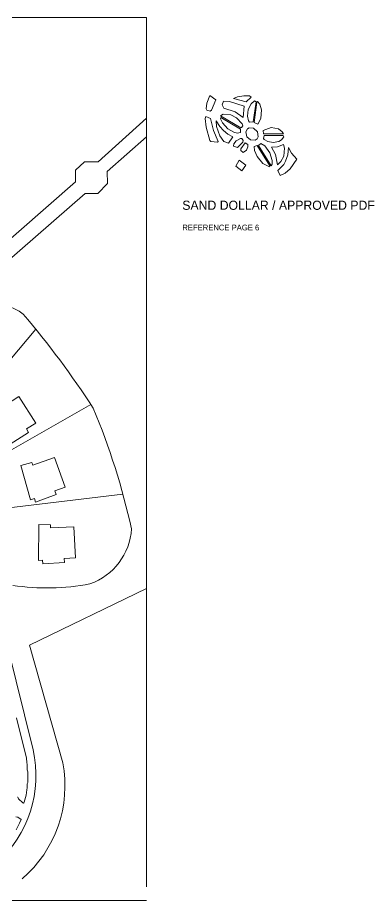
# Model space of a CAD drawing. Header units: inches. Extents: x 36 to 190, y -75 to 56.
# Drawn here: x 120.81 to 136.39, y -28.69 to 9.9 of the extents above; entities that cross this region are included whole.
import ezdxf

# ---------------------------------------------------------------- set-up
doc = ezdxf.new("R2010")
doc.units = ezdxf.units.IN
for name, color, linetype, lineweight in [('01_ORIGINAL_CAD', 7, 'Continuous', 20), ('03_ADDED_AREAS_SAME_COMPOSITION', 7, 'Continuous', 15), ('05_REFERENCE_ICON', 7, 'Continuous', 15), ('06_LABEL', 7, 'Continuous', 15)]:
    doc.layers.add(name, color=color, linetype=linetype, lineweight=lineweight)

# ---------------------------------------------------------------- blocks, each defined once
blk = doc.blocks.new('05_SAND_DOLLAR')
at = {"layer": '01_ORIGINAL_CAD'}
for p, q in [((36.248, 55.9), (71.442, 55.9)), ((71.442, 55.9), (71.442, 17.906)), ((71.442, 17.312), (36.248, 17.312))]:
    blk.add_line(p, q, dxfattribs=at)
for points in [[(63.257, 44.272), (68.329, 48.719), (68.329, 49.231), (68.73, 49.6), (69.33, 49.6), (71.442, 51.512), (71.442, 50.696), (69.711, 49.177), (69.725, 48.651), (69.304, 48.218), (68.761, 48.218), (63.72, 43.82), (63.817, 43.397)], [(66.604, 42.276), (62.941, 37.945)], [(69.006, 38.995), (64.196, 36.253)], [(70.407, 35.063), (64.93, 34.409)], [(71.442, 30.938), (66.326, 28.468)], [(66.326, 28.468), (67.775, 23.323)]]:
    blk.add_lwpolyline(points, dxfattribs=at)
for points in [[(60.29, 39.74, -0.089338), (62.813, 42.944, -0.322066), (66.051, 42.944, -0.030946), (69.111, 38.833, -0.044664), (70.78, 33.554, -0.301674), (68.967, 31.144, -0.082145), (65.591, 31.078)], [(53.65, 30.945, -0.14301), (60.243, 31.63, -0.286424), (65.36, 28.431), (66.481, 23.89, -0.272091), (64.9, 18.954), (63.661, 17.533)]]:
    blk.add_lwpolyline(points, format="xyb", dxfattribs=at)
for points in [[(65.006, 38.799), (65.865, 39.334), (66.595, 38.175), (66.187, 37.918), (66.283, 37.767), (65.474, 37.257), (65.389, 37.391), (65.242, 37.298), (64.498, 38.674), (64.936, 38.911)], [(66.464, 36.332), (67.417, 36.67), (67.882, 35.382), (67.428, 35.218), (67.489, 35.05), (66.59, 34.725), (66.536, 34.875), (66.372, 34.816), (65.94, 36.319), (66.419, 36.457)], [(67.244, 33.6), (68.254, 33.648), (68.327, 32.28), (67.845, 32.255), (67.855, 32.076), (66.9, 32.025), (66.892, 32.184), (66.717, 32.175), (66.739, 33.739), (67.237, 33.732)]]:
    blk.add_lwpolyline(points, close=True, dxfattribs=at)
blk.add_arc((62.535, 22.313), 5.337, 310.4718, 10.9016, dxfattribs=at)
at = {"layer": '03_ADDED_AREAS_SAME_COMPOSITION'}
for points in [[(65.758, 25.298), (66.198, 23.525), (66.201, 23.333), (66.202, 23.331), (66.202, 23.328), (66.203, 23.325), (66.224, 23.269), (66.225, 23.026), (66.225, 23.022), (66.226, 23.019), (66.25, 22.936), (66.25, 22.47), (66.228, 22.404), (66.227, 22.4), (66.226, 22.396), (66.224, 22.211), (66.203, 22.155), (66.202, 22.152), (66.201, 22.149), (66.174, 21.91), (66.098, 21.606), (66.079, 21.574), (66.063, 21.565), (66.034, 21.571), (65.847, 21.756), (65.807, 21.819), (65.806, 21.822)], [(65.728, 20.957), (65.808, 20.95), (65.964, 20.85), (65.894, 20.687), (65.747, 20.401)]]:
    blk.add_lwpolyline(points, dxfattribs=at)
at = {"layer": '05_REFERENCE_ICON'}
for points in [[(74.206, 52.5), (74.462, 52.311), (74.283, 51.859), (74.215, 51.818), (74.07, 51.863), (74.042, 51.919), (74.073, 52.155)], [(75.683, 52.489), (75.942, 52.477), (76.002, 52.419), (75.794, 52.214), (75.243, 52.366), (75.409, 52.441)], [(74.797, 52.248), (75.056, 52.236), (75.707, 52.032), (75.665, 51.539), (75.315, 51.779), (74.808, 51.948), (74.738, 52.088)], [(76.158, 52.261), (76.223, 52.222), (76.098, 51.347), (75.938, 51.335), (75.889, 51.391), (75.846, 51.596), (75.877, 51.879), (76.003, 52.132)], [(76.29, 52.237), (76.392, 52.12), (76.467, 51.868), (76.436, 51.488), (76.294, 51.242), (76.142, 51.323), (76.256, 52.205)], [(74.034, 51.585), (74.231, 51.492), (74.359, 50.963), (74.56, 50.493), (74.544, 50.458), (74.252, 50.491), (74.202, 50.535), (74.043, 51.113), (74, 51.498)], [(74.486, 51.394), (74.633, 51.143), (74.793, 50.961), (74.984, 50.804), (75.203, 50.695), (75.017, 50.407), (74.821, 50.491), (74.645, 50.728), (74.497, 51.137)], [(74.788, 51.682), (75.12, 51.646), (75.374, 51.514), (75.613, 51.265), (75.645, 51.174), (75.592, 51.094), (75.559, 51.082), (74.675, 51.611)], [(74.686, 51.539), (75.543, 51.032), (75.54, 50.877), (75.401, 50.853), (75.253, 50.889), (74.989, 51.045), (74.76, 51.306), (74.675, 51.474)], [(75.928, 51.081), (76.113, 51.069), (76.289, 50.916), (76.321, 50.693), (76.272, 50.601), (76.177, 50.54), (75.982, 50.552), (75.816, 50.693), (75.773, 50.916), (75.854, 51.044)], [(76.877, 51.093), (77.199, 51.033), (77.368, 50.913), (77.418, 50.818), (76.554, 50.818), (76.54, 50.973)], [(75.538, 50.623), (75.604, 50.611), (75.657, 50.53), (75.639, 50.456), (75.407, 50.227), (75.233, 50.287), (75.247, 50.386), (75.349, 50.514)], [(76.583, 50.744), (77.411, 50.745), (77.429, 50.694), (77.337, 50.565), (77.221, 50.493), (76.973, 50.445), (76.731, 50.493), (76.583, 50.577), (76.544, 50.621)], [(75.743, 50.432), (75.857, 50.358), (75.868, 50.259), (75.805, 50.103), (75.666, 50.01), (75.564, 50.09), (75.564, 50.169)], [(76.272, 50.31), (76.829, 49.424), (76.812, 49.385), (76.521, 49.529), (76.271, 49.826), (76.155, 50.091), (76.133, 50.274)], [(76.425, 50.395), (76.599, 50.298), (76.818, 49.99), (76.924, 49.652), (76.924, 49.489), (76.888, 49.424), (76.334, 50.308)], [(77.422, 50.359), (77.472, 50.195), (77.43, 49.851), (77.304, 49.61), (77.162, 49.472), (77.072, 49.923), (76.903, 50.239), (77.162, 50.251)], [(77.642, 50.217), (77.768, 49.977), (78, 49.707), (77.719, 49.289), (77.488, 49.097), (77.282, 49), (77.179, 49.219), (77.43, 49.482), (77.516, 49.629), (77.611, 49.907)], [(75.491, 49.673), (75.774, 49.447), (75.599, 49.203), (75.343, 49.404)]]:
    blk.add_lwpolyline(points, close=True, dxfattribs=at)
at = {"layer": '06_LABEL'}
for s, height, p in [('SAND DOLLAR / APPROVED PDF', 0.4, (73, 47.5)), ('REFERENCE PAGE 6', 0.25, (73, 46.6))]:
    blk.add_text(s, height=height, dxfattribs=at).set_placement(p)

msp = doc.modelspace()

# ---------------------------------------------------------------- block references
msp.add_blockref('05_SAND_DOLLAR', (55, -46))

doc.saveas('drawing.dxf')
